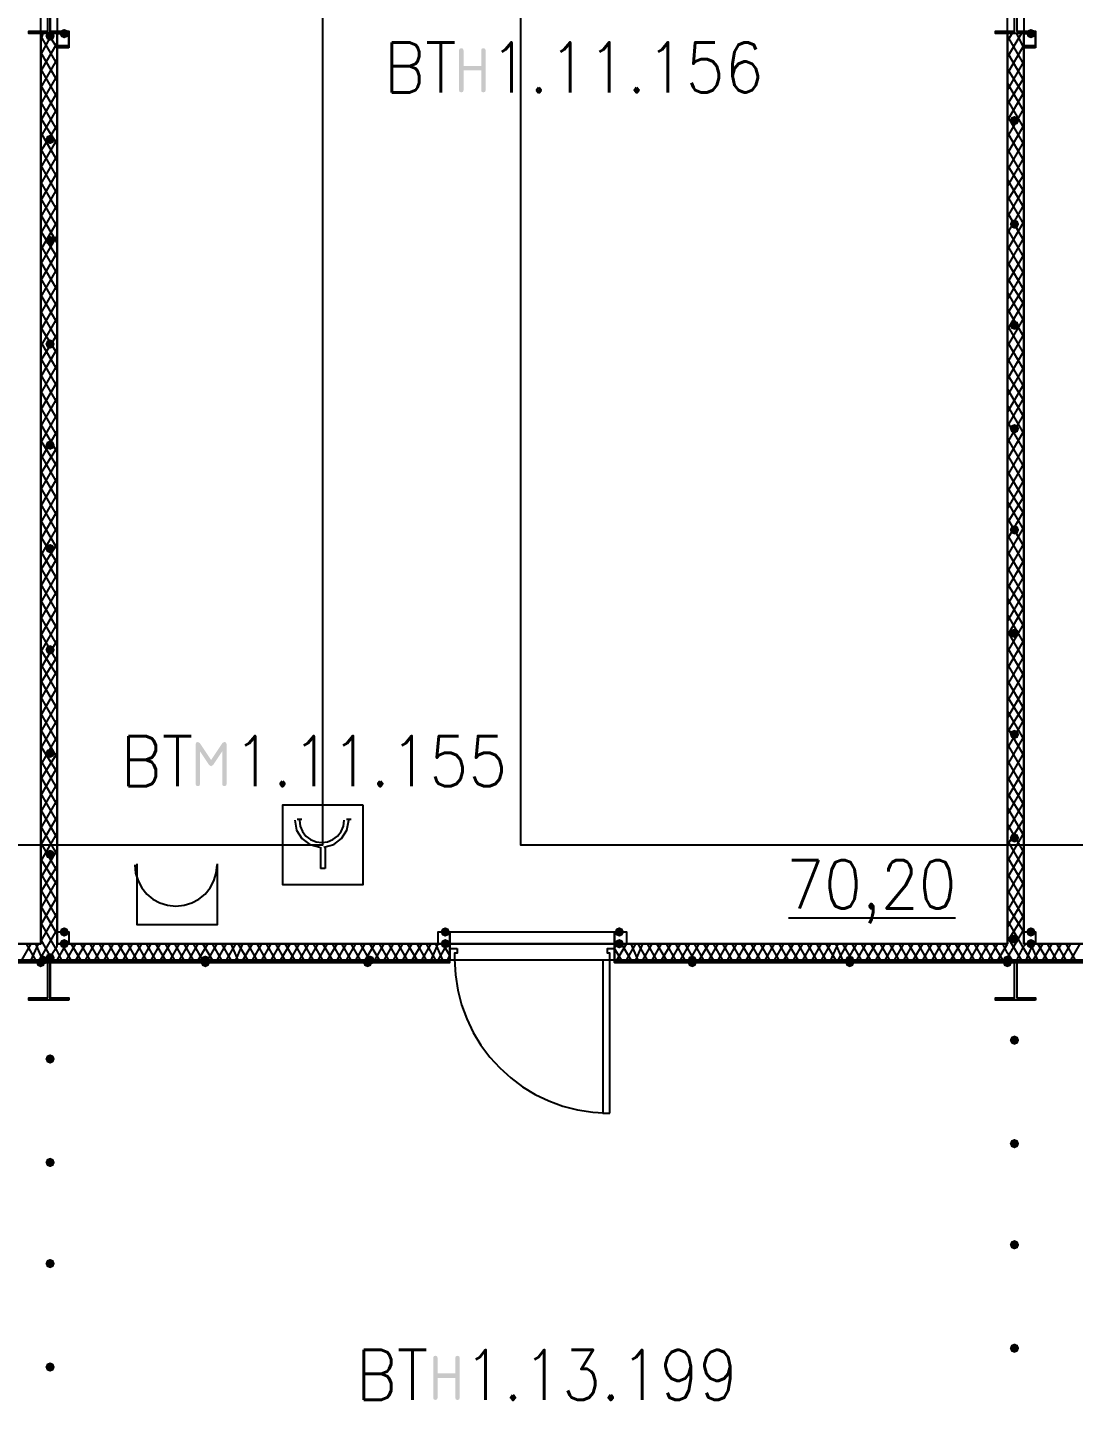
# Model space of a CAD drawing. Header units: millimetres. Extents: x 0 to 420, y 0 to 297.
# Drawn here: x 345.8 to 364.62, y 179.26 to 204.24 of the extents above; entities that cross this region are included whole.
import ezdxf

# ---------------------------------------------------------------- set-up
doc = ezdxf.new("R2010")
doc.units = ezdxf.units.MM
doc.layers.get('0').update_dxf_attribs({"linetype": 'CONTINUOUS'})
doc.styles.get("Standard").update_dxf_attribs({"font": 'STANDARD'})

msp = doc.modelspace()

# ---------------------------------------------------------------- hatches: boundary and pattern name
at = {"true_color": 0x000007}
for points in [[(346.286667, 204.089), (346.261796, 204.029204), (346.202, 204.004333), (346.142204, 204.029204), (346.117333, 204.089), (346.142204, 204.148796), (346.202, 204.173667), (346.261796, 204.148796)], [(346.540667, 204.131333), (346.515796, 204.071537), (346.456, 204.046667), (346.396204, 204.071537), (346.371333, 204.131333), (346.396204, 204.191129), (346.456, 204.216), (346.515796, 204.191129)], [(363.939667, 204.131333), (363.914796, 204.071537), (363.855, 204.046667), (363.795204, 204.071537), (363.770333, 204.131333), (363.795204, 204.191129), (363.855, 204.216), (363.914796, 204.191129)], [(353.562708, 203.112687), (353.562708, 203.829267), (353.572699, 203.859032), (353.602947, 203.868954), (353.632712, 203.859032), (353.642634, 203.829267), (353.642634, 203.550352), (353.960685, 203.550352), (353.960685, 203.829267), (353.970607, 203.859032), (354.000373, 203.868954), (354.030414, 203.859032), (354.040612, 203.829267), (354.040612, 203.112687), (354.030414, 203.082921), (354.000373, 203.072999), (353.970607, 203.082921), (353.960685, 203.112687), (353.960685, 203.470977), (353.642634, 203.470977), (353.642634, 203.112687), (353.632712, 203.082921), (353.602947, 203.072999), (353.572699, 203.082921)], [(363.643333, 202.565), (363.618462, 202.505204), (363.558667, 202.480333), (363.498871, 202.505204), (363.474, 202.565), (363.498871, 202.624796), (363.558667, 202.649667), (363.618462, 202.624796)], [(346.286667, 202.226333), (346.261796, 202.166537), (346.202, 202.141667), (346.142204, 202.166537), (346.117333, 202.226333), (346.142204, 202.286129), (346.202, 202.311), (346.261796, 202.286129)], [(363.643333, 200.702333), (363.618462, 200.642537), (363.558667, 200.617667), (363.498871, 200.642537), (363.474, 200.702333), (363.498871, 200.762129), (363.558667, 200.787), (363.618462, 200.762129)], [(346.286667, 200.406), (346.261796, 200.346204), (346.202, 200.321333), (346.142204, 200.346204), (346.117333, 200.406), (346.142204, 200.465796), (346.202, 200.490667), (346.261796, 200.465796)], [(363.643333, 198.882), (363.618462, 198.822204), (363.558667, 198.797333), (363.498871, 198.822204), (363.474, 198.882), (363.498871, 198.941796), (363.558667, 198.966667), (363.618462, 198.941796)], [(346.286667, 198.543333), (346.261796, 198.483537), (346.202, 198.458667), (346.142204, 198.483537), (346.117333, 198.543333), (346.142204, 198.603129), (346.202, 198.628), (346.261796, 198.603129)], [(363.643333, 197.019333), (363.618462, 196.959537), (363.558667, 196.934667), (363.498871, 196.959537), (363.474, 197.019333), (363.498871, 197.079129), (363.558667, 197.104), (363.618462, 197.079129)], [(346.286667, 196.723), (346.261796, 196.663204), (346.202, 196.638333), (346.142204, 196.663204), (346.117333, 196.723), (346.142204, 196.782796), (346.202, 196.807667), (346.261796, 196.782796)], [(363.643333, 195.199), (363.618462, 195.139204), (363.558667, 195.114333), (363.498871, 195.139204), (363.474, 195.199), (363.498871, 195.258796), (363.558667, 195.283667), (363.618462, 195.258796)], [(346.286667, 194.860333), (346.261796, 194.800537), (346.202, 194.775667), (346.142204, 194.800537), (346.117333, 194.860333), (346.142204, 194.920129), (346.202, 194.945), (346.261796, 194.920129)], [(363.643333, 193.336333), (363.618462, 193.276537), (363.558667, 193.251667), (363.498871, 193.276537), (363.474, 193.336333), (363.498871, 193.396129), (363.558667, 193.421), (363.618462, 193.396129)], [(346.286667, 193.04), (346.261796, 192.980204), (346.202, 192.955333), (346.142204, 192.980204), (346.117333, 193.04), (346.142204, 193.099796), (346.202, 193.124667), (346.261796, 193.099796)], [(363.643333, 191.516), (363.618462, 191.456204), (363.558667, 191.431333), (363.498871, 191.456204), (363.474, 191.516), (363.498871, 191.575796), (363.558667, 191.600667), (363.618462, 191.575796)], [(349.338966, 191.380621), (349.368731, 191.370699), (349.378653, 191.340933), (349.378653, 190.624353), (349.368731, 190.594588), (349.338966, 190.584666), (349.3092, 190.594588), (349.299278, 190.624353), (349.299278, 191.209744), (349.13667, 190.966658), (349.10029, 190.942956), (349.062807, 190.966658), (348.901301, 191.209744), (348.901301, 190.624353), (348.891379, 190.594588), (348.861613, 190.584666), (348.831365, 190.594588), (348.821375, 190.624353), (348.821375, 191.340933), (348.831365, 191.370699), (348.861613, 191.380621), (348.89634, 191.360777), (349.10029, 191.054853), (349.305342, 191.362982)], [(346.286667, 191.177333), (346.261796, 191.117537), (346.202, 191.092667), (346.142204, 191.117537), (346.117333, 191.177333), (346.142204, 191.237129), (346.202, 191.262), (346.261796, 191.237129)], [(363.643333, 189.653333), (363.618462, 189.593537), (363.558667, 189.568667), (363.498871, 189.593537), (363.474, 189.653333), (363.498871, 189.713129), (363.558667, 189.738), (363.618462, 189.713129)], [(346.286667, 189.357), (346.261796, 189.297204), (346.202, 189.272333), (346.142204, 189.297204), (346.117333, 189.357), (346.142204, 189.416796), (346.202, 189.441667), (346.261796, 189.416796)], [(346.540667, 187.96), (346.515796, 187.900204), (346.456, 187.875333), (346.396204, 187.900204), (346.371333, 187.96), (346.396204, 188.019796), (346.456, 188.044667), (346.515796, 188.019796)], [(346.540667, 187.748333), (346.515796, 187.688538), (346.456, 187.663667), (346.396204, 187.688538), (346.371333, 187.748333), (346.396204, 187.808129), (346.456, 187.833), (346.515796, 187.808129)], [(353.398667, 187.96), (353.373796, 187.900204), (353.314, 187.875333), (353.254204, 187.900204), (353.229333, 187.96), (353.254204, 188.019796), (353.314, 188.044667), (353.373796, 188.019796)], [(353.398667, 187.748333), (353.373796, 187.688538), (353.314, 187.663667), (353.254204, 187.688538), (353.229333, 187.748333), (353.254204, 187.808129), (353.314, 187.833), (353.373796, 187.808129)], [(356.531333, 187.96), (356.506463, 187.900204), (356.446667, 187.875333), (356.386871, 187.900204), (356.362, 187.96), (356.386871, 188.019796), (356.446667, 188.044667), (356.506462, 188.019796)], [(356.531333, 187.748333), (356.506463, 187.688538), (356.446667, 187.663667), (356.386871, 187.688538), (356.362, 187.748333), (356.386871, 187.808129), (356.446667, 187.833), (356.506462, 187.808129)], [(363.643333, 187.833), (363.618462, 187.773204), (363.558667, 187.748333), (363.498871, 187.773204), (363.474, 187.833), (363.498871, 187.892796), (363.558667, 187.917667), (363.618462, 187.892796)], [(363.939667, 187.96), (363.914796, 187.900204), (363.855, 187.875333), (363.795204, 187.900204), (363.770333, 187.96), (363.795204, 188.019796), (363.855, 188.044667), (363.914796, 188.019796)], [(363.939667, 187.748333), (363.914796, 187.688538), (363.855, 187.663667), (363.795204, 187.688538), (363.770333, 187.748333), (363.795204, 187.808129), (363.855, 187.833), (363.914796, 187.808129)], [(346.286667, 187.494333), (346.261796, 187.434537), (346.202, 187.409667), (346.142204, 187.434537), (346.117333, 187.494333), (346.142204, 187.554129), (346.202, 187.579), (346.261796, 187.554129)], [(363.643333, 186.012667), (363.618462, 185.952871), (363.558667, 185.928), (363.498871, 185.952871), (363.474, 186.012667), (363.498871, 186.072462), (363.558667, 186.097333), (363.618462, 186.072463)], [(346.286667, 185.674), (346.261796, 185.614204), (346.202, 185.589333), (346.142204, 185.614204), (346.117333, 185.674), (346.142204, 185.733796), (346.202, 185.758667), (346.261796, 185.733796)], [(363.643333, 184.15), (363.618462, 184.090204), (363.558667, 184.065333), (363.498871, 184.090204), (363.474, 184.15), (363.498871, 184.209796), (363.558667, 184.234667), (363.618462, 184.209796)], [(346.286667, 183.811333), (346.261796, 183.751537), (346.202, 183.726667), (346.142204, 183.751537), (346.117333, 183.811333), (346.142204, 183.871129), (346.202, 183.896), (346.261796, 183.871129)], [(363.643333, 182.329667), (363.618462, 182.269871), (363.558667, 182.245), (363.498871, 182.269871), (363.474, 182.329667), (363.498871, 182.389462), (363.558667, 182.414333), (363.618462, 182.389463)], [(346.286667, 181.991), (346.261796, 181.931204), (346.202, 181.906333), (346.142204, 181.931204), (346.117333, 181.991), (346.142204, 182.050796), (346.202, 182.075667), (346.261796, 182.050796)], [(353.097041, 179.575353), (353.097041, 180.291933), (353.107032, 180.321699), (353.13728, 180.331621), (353.167045, 180.321699), (353.176967, 180.291933), (353.176967, 180.013018), (353.495018, 180.013018), (353.495018, 180.291933), (353.50494, 180.321699), (353.534706, 180.331621), (353.564747, 180.321699), (353.574945, 180.291933), (353.574945, 179.575353), (353.564747, 179.545588), (353.534706, 179.535666), (353.50494, 179.545588), (353.495018, 179.575353), (353.495018, 179.933643), (353.176967, 179.933643), (353.176967, 179.575353), (353.167045, 179.545588), (353.13728, 179.535666), (353.107032, 179.545588)], [(363.643333, 180.467), (363.618462, 180.407204), (363.558667, 180.382333), (363.498871, 180.407204), (363.474, 180.467), (363.498871, 180.526796), (363.558667, 180.551667), (363.618462, 180.526796)], [(346.286667, 180.128333), (346.261796, 180.068537), (346.202, 180.043667), (346.142204, 180.068537), (346.117333, 180.128333), (346.142204, 180.188129), (346.202, 180.213), (346.261796, 180.188129)]]:
    msp.add_hatch(color=0, dxfattribs=at).paths.add_polyline_path(points, flags=0)
h = msp.add_hatch(color=0, dxfattribs=at)
h.paths.add_polyline_path([(346.032667, 187.452), (338.963, 187.452), (346.032667, 187.409667)], flags=0)
h.paths.add_polyline_path([(338.963, 187.452), (346.032667, 187.409667), (338.963, 187.409667)], flags=0)
at = {"true_color": 0x0000fe}
for points in [[(346.117333, 187.409667), (346.092462, 187.349871), (346.032667, 187.325), (345.972871, 187.349871), (345.948, 187.409667), (345.972871, 187.469462), (346.032667, 187.494333), (346.092462, 187.469463)], [(346.117333, 187.409667), (346.092462, 187.349871), (346.032667, 187.325), (345.972871, 187.349871), (345.948, 187.409667), (345.972871, 187.469462), (346.032667, 187.494333), (346.092462, 187.469463)], [(346.159667, 187.452), (346.134796, 187.392204), (346.075, 187.367333), (346.015204, 187.392204), (345.990333, 187.452), (346.015204, 187.511796), (346.075, 187.536667), (346.134796, 187.511796)], [(346.159667, 187.452), (346.134796, 187.392204), (346.075, 187.367333), (346.015204, 187.392204), (345.990333, 187.452), (346.015204, 187.511796), (346.075, 187.536667), (346.134796, 187.511796)], [(349.080667, 187.452), (349.055796, 187.392204), (348.996, 187.367333), (348.936204, 187.392204), (348.911333, 187.452), (348.936204, 187.511796), (348.996, 187.536667), (349.055796, 187.511796)], [(349.080667, 187.409667), (349.055796, 187.349871), (348.996, 187.325), (348.936204, 187.349871), (348.911333, 187.409667), (348.936204, 187.469462), (348.996, 187.494333), (349.055796, 187.469463)], [(352.001667, 187.409667), (351.976796, 187.349871), (351.917, 187.325), (351.857204, 187.349871), (351.832333, 187.409667), (351.857204, 187.469462), (351.917, 187.494333), (351.976796, 187.469463)], [(352.044, 187.452), (352.019129, 187.392204), (351.959333, 187.367333), (351.899537, 187.392204), (351.874667, 187.452), (351.899537, 187.511796), (351.959333, 187.536667), (352.019129, 187.511796)], [(357.843667, 187.452), (357.818796, 187.392204), (357.759, 187.367333), (357.699204, 187.392204), (357.674333, 187.452), (357.699204, 187.511796), (357.759, 187.536667), (357.818796, 187.511796)], [(357.843667, 187.409667), (357.818796, 187.349871), (357.759, 187.325), (357.699204, 187.349871), (357.674333, 187.409667), (357.699204, 187.469462), (357.759, 187.494333), (357.818796, 187.469463)], [(360.68, 187.452), (360.655129, 187.392204), (360.595333, 187.367333), (360.535538, 187.392204), (360.510667, 187.452), (360.535537, 187.511796), (360.595333, 187.536667), (360.655129, 187.511796)], [(360.68, 187.409667), (360.655129, 187.349871), (360.595333, 187.325), (360.535538, 187.349871), (360.510667, 187.409667), (360.535537, 187.469462), (360.595333, 187.494333), (360.655129, 187.469463)], [(363.516333, 187.452), (363.491463, 187.392204), (363.431667, 187.367333), (363.371871, 187.392204), (363.347, 187.452), (363.371871, 187.511796), (363.431667, 187.536667), (363.491462, 187.511796)], [(363.516333, 187.452), (363.491463, 187.392204), (363.431667, 187.367333), (363.371871, 187.392204), (363.347, 187.452), (363.371871, 187.511796), (363.431667, 187.536667), (363.491462, 187.511796)], [(363.516333, 187.409667), (363.491463, 187.349871), (363.431667, 187.325), (363.371871, 187.349871), (363.347, 187.409667), (363.371871, 187.469462), (363.431667, 187.494333), (363.491462, 187.469463)], [(363.516333, 187.409667), (363.491463, 187.349871), (363.431667, 187.325), (363.371871, 187.349871), (363.347, 187.409667), (363.371871, 187.469462), (363.431667, 187.494333), (363.491462, 187.469463)]]:
    msp.add_hatch(color=0, dxfattribs=at).paths.add_polyline_path(points, flags=0)
at = {"true_color": 0x000007}
h = msp.add_hatch(color=0, dxfattribs=at)
h.paths.add_polyline_path([(353.398667, 187.452), (346.075, 187.452), (353.398667, 187.409667)], flags=0)
h.paths.add_polyline_path([(346.075, 187.452), (353.398667, 187.409667), (346.075, 187.409667)], flags=0)
h = msp.add_hatch(color=0, dxfattribs=at)
h.paths.add_polyline_path([(363.431667, 187.452), (356.362, 187.452), (363.431667, 187.409667)], flags=0)
h.paths.add_polyline_path([(356.362, 187.452), (363.431667, 187.409667), (356.362, 187.409667)], flags=0)
h = msp.add_hatch(color=0, dxfattribs=at)
h.paths.add_polyline_path([(370.797667, 187.452), (363.431667, 187.452), (370.797667, 187.409667)], flags=0)
h.paths.add_polyline_path([(363.431667, 187.452), (370.797667, 187.409667), (363.431667, 187.409667)], flags=0)

# ---------------------------------------------------------------- linework, layer by layer
at = {"color": 0, "true_color": 0x00002b}
for points in [[(346.032667, 222.25), (328.93, 222.25), (328.93, 187.748333), (346.032667, 187.748333)], [(363.431667, 187.748333), (363.431667, 222.25), (346.329, 222.25), (346.329, 187.748333)], [(363.728, 222.25), (363.728, 187.748333), (392.938, 187.748333), (392.938, 222.25)]]:
    msp.add_lwpolyline(points, close=True, dxfattribs=at)
at = {"color": 0, "true_color": 0x000001}
for points in [[(319.870667, 189.526333), (333.078667, 189.526333), (333.798334, 189.526333), (333.798334, 204.977999), (337.269667, 204.977999), (337.269667, 189.526333), (351.112667, 189.526333), (351.112667, 204.977999), (354.668667, 204.977999), (354.668667, 189.526333), (368.723334, 189.526333)], [(350.604667, 189.97228), (350.638823, 189.791438), (350.733768, 189.64063), (350.876504, 189.53394), (351.054035, 189.485447)], [(350.647, 189.991999), (350.731667, 189.991999)], [(350.689338, 189.972492), (350.702902, 189.867236), (350.742673, 189.770715), (350.80593, 189.687665), (350.889956, 189.622819), (350.988003, 189.582195), (351.091505, 189.568653), (351.195006, 189.582195), (351.293054, 189.622819), (351.377079, 189.687665), (351.440336, 189.770715), (351.480107, 189.867236), (351.493671, 189.972492)], [(351.128944, 189.485443), (351.306493, 189.533936), (351.449228, 189.640626), (351.544163, 189.791433), (351.578312, 189.972276)], [(351.536, 189.991999), (351.620667, 189.991999)], [(351.070334, 189.483999), (351.070334, 189.102999)], [(351.155, 189.483999), (351.155, 189.102999)], [(351.155, 189.102999), (351.070334, 189.102999)]]:
    msp.add_lwpolyline(points, dxfattribs=at)
at = {"color": 0, "true_color": 0x000007}
for points in [[(346.540667, 204.131333), (345.821, 204.131333), (345.821, 204.173667), (346.159667, 204.173667), (346.159667, 204.808667), (345.821, 204.808667), (345.821, 204.851), (346.540667, 204.851), (346.540667, 204.808667), (346.202, 204.808667), (346.202, 204.173667), (346.540667, 204.173667)], [(363.939667, 204.131333), (363.22, 204.131333), (363.22, 204.173667), (363.558667, 204.173667), (363.558667, 204.808667), (363.22, 204.808667), (363.22, 204.851), (363.939667, 204.851), (363.939667, 204.808667), (363.601, 204.808667), (363.601, 204.173667), (363.939667, 204.173667)], [(346.540667, 203.877333), (346.329, 203.877333), (346.329, 204.131333), (346.540667, 204.131333)], [(346.540667, 203.919667), (346.540667, 204.131333), (346.329, 204.131333), (346.329, 203.919667)], [(363.939667, 203.877333), (363.728, 203.877333), (363.728, 204.131333), (363.939667, 204.131333)], [(363.939667, 203.919667), (363.939667, 204.131333), (363.728, 204.131333), (363.728, 203.919667)], [(346.540667, 187.748333), (346.329, 187.748333), (346.329, 187.96), (346.540667, 187.96), (346.540667, 187.748333), (346.329, 187.748333), (346.329, 187.96), (346.540667, 187.96)], [(353.187, 187.96), (353.398667, 187.96), (353.398667, 187.748333), (353.187, 187.748333), (353.187, 187.96), (353.398667, 187.96), (353.398667, 187.748333), (353.187, 187.748333)], [(356.362, 187.96), (356.573667, 187.96), (356.573667, 187.748333), (356.362, 187.748333), (356.362, 187.96), (356.573667, 187.96), (356.573667, 187.748333), (356.362, 187.748333)], [(363.939667, 187.748333), (363.728, 187.748333), (363.728, 187.96), (363.939667, 187.96), (363.939667, 187.748333), (363.728, 187.748333), (363.728, 187.96), (363.939667, 187.96)], [(353.525667, 187.663667), (353.525667, 187.579), (353.483333, 187.579), (353.483333, 187.452), (353.398667, 187.452), (353.398667, 187.663667)], [(356.362, 187.663667), (356.362, 187.452), (356.277333, 187.452), (356.277333, 187.579), (356.235, 187.579), (356.235, 187.663667)], [(346.032667, 187.452), (338.963, 187.452), (346.032667, 187.409667)], [(338.963, 187.452), (346.032667, 187.409667), (338.963, 187.409667)], [(338.963, 187.409667), (338.963, 187.452), (346.032667, 187.452), (346.032667, 187.409667), (338.963, 187.409667), (346.032667, 187.409667), (346.032667, 187.452), (338.963, 187.452)], [(346.540667, 186.732333), (345.821, 186.732333), (345.821, 186.774667), (346.159667, 186.774667), (346.159667, 187.409667), (345.821, 187.409667), (345.821, 187.452), (346.540667, 187.452), (346.540667, 187.409667), (346.202, 187.409667), (346.202, 186.774667), (346.540667, 186.774667)], [(353.398667, 187.452), (346.075, 187.452), (353.398667, 187.409667)], [(346.075, 187.452), (353.398667, 187.409667), (346.075, 187.409667)], [(353.398667, 187.452), (346.075, 187.452), (346.075, 187.409667), (353.398667, 187.409667)], [(353.398667, 187.452), (346.075, 187.452), (346.075, 187.409667), (353.398667, 187.409667)], [(356.277333, 184.700333), (356.277333, 187.452), (356.150333, 187.452), (356.150333, 184.700333)], [(363.431667, 187.452), (356.362, 187.452), (363.431667, 187.409667)], [(356.362, 187.452), (363.431667, 187.409667), (356.362, 187.409667)], [(356.362, 187.409667), (356.362, 187.452), (363.431667, 187.452), (363.431667, 187.409667), (356.362, 187.409667), (363.431667, 187.409667), (363.431667, 187.452), (356.362, 187.452)], [(363.939667, 186.732333), (363.22, 186.732333), (363.22, 186.774667), (363.558667, 186.774667), (363.558667, 187.409667), (363.22, 187.409667), (363.22, 187.452), (363.939667, 187.452), (363.939667, 187.409667), (363.601, 187.409667), (363.601, 186.774667), (363.939667, 186.774667)], [(370.797667, 187.452), (363.431667, 187.452), (370.797667, 187.409667)], [(363.431667, 187.452), (370.797667, 187.409667), (363.431667, 187.409667)], [(370.797667, 187.452), (363.431667, 187.452), (363.431667, 187.409667), (370.797667, 187.409667)], [(370.797667, 187.452), (363.431667, 187.452), (363.431667, 187.409667), (370.797667, 187.409667)]]:
    msp.add_lwpolyline(points, close=True, dxfattribs=at)
for points in [[(346.202, 204.131333), (346.202, 204.851)], [(363.558667, 204.131333), (363.558667, 204.851)], [(345.821, 204.131333), (345.821, 204.173667)], [(346.032667, 204.131333), (346.032667, 204.173667)], [(346.032667, 204.004333), (346.075, 204.131333)], [(346.032667, 203.750333), (346.244333, 204.131333)], [(346.329, 187.748333), (346.329, 204.131333), (346.032667, 204.131333), (346.032667, 187.748333)], [(346.329, 203.581), (346.032667, 204.089)], [(346.329, 203.877333), (346.159667, 204.131333)], [(346.371333, 204.131333), (346.371333, 204.173667)], [(346.540667, 204.131333), (346.540667, 204.173667)], [(363.22, 204.131333), (363.22, 204.173667)], [(363.389333, 204.131333), (363.389333, 204.173667)], [(363.431667, 204.004333), (363.516333, 204.131333)], [(363.431667, 203.708), (363.685667, 204.131333)], [(363.728, 187.748333), (363.728, 204.131333), (363.431667, 204.131333), (363.431667, 187.748333)], [(363.728, 203.581), (363.431667, 204.089)], [(363.728, 203.877333), (363.601, 204.131333)], [(363.770333, 204.131333), (363.770333, 204.173667)], [(363.939667, 204.131333), (363.939667, 204.173667)], [(346.032667, 203.454), (346.329, 203.962)], [(346.456, 203.877333), (346.456, 203.919667)], [(363.431667, 203.411667), (363.728, 203.919667)], [(363.855, 203.877333), (363.855, 203.919667)], [(346.329, 203.284667), (346.032667, 203.792667)], [(346.032667, 203.157667), (346.329, 203.665667)], [(363.728, 203.284667), (363.431667, 203.792667)], [(363.431667, 203.115333), (363.728, 203.623333)], [(346.329, 202.988333), (346.032667, 203.496333)], [(346.032667, 202.861333), (346.329, 203.369333)], [(363.728, 203.030667), (363.431667, 203.496333)], [(363.431667, 202.861333), (363.728, 203.327)], [(346.329, 202.692), (346.032667, 203.2)], [(346.032667, 202.565), (346.329, 203.073)], [(363.728, 202.734333), (363.431667, 203.242333)], [(363.431667, 202.565), (363.728, 203.073)], [(346.329, 202.395667), (346.032667, 202.903667)], [(363.728, 202.438), (363.431667, 202.946)], [(346.032667, 202.268667), (346.329, 202.776667)], [(346.329, 202.141667), (346.032667, 202.607333)], [(363.431667, 202.268667), (363.728, 202.776667)], [(363.728, 202.141667), (363.431667, 202.649667)], [(346.032667, 202.014667), (346.329, 202.480333)], [(346.329, 201.845333), (346.032667, 202.353333)], [(363.431667, 201.972333), (363.728, 202.480333)], [(363.728, 201.845333), (363.431667, 202.353333)], [(346.032667, 201.718333), (346.329, 202.226333)], [(363.431667, 201.676), (363.728, 202.184)], [(346.329, 201.549), (346.032667, 202.057)], [(346.032667, 201.422), (346.329, 201.93)], [(363.728, 201.549), (363.431667, 202.057)], [(363.431667, 201.379667), (363.728, 201.887667)], [(346.329, 201.252667), (346.032667, 201.760667)], [(346.032667, 201.125667), (346.329, 201.633667)], [(363.728, 201.295), (363.431667, 201.760667)], [(363.431667, 201.125667), (363.728, 201.591333)], [(346.329, 200.956333), (346.032667, 201.464333)], [(346.032667, 200.829333), (346.329, 201.337333)], [(363.728, 200.998667), (363.431667, 201.506667)], [(363.431667, 200.829333), (363.728, 201.337333)], [(346.329, 200.66), (346.032667, 201.168)], [(363.728, 200.702333), (363.431667, 201.210333)], [(346.032667, 200.533), (346.329, 201.041)], [(346.329, 200.363667), (346.032667, 200.871667)], [(363.431667, 200.533), (363.728, 201.041)], [(363.728, 200.406), (363.431667, 200.914)], [(346.032667, 200.236667), (346.329, 200.744667)], [(346.329, 200.109667), (346.032667, 200.575333)], [(363.431667, 200.236667), (363.728, 200.744667)], [(363.728, 200.109667), (363.431667, 200.617667)], [(346.032667, 199.982667), (346.329, 200.490667)], [(346.329, 199.813333), (346.032667, 200.321333)], [(363.431667, 199.940333), (363.728, 200.448333)], [(363.728, 199.813333), (363.431667, 200.321333)], [(346.032667, 199.686333), (346.329, 200.194333)], [(363.431667, 199.644), (363.728, 200.152)], [(346.329, 199.517), (346.032667, 200.025)], [(346.032667, 199.39), (346.329, 199.898)], [(363.728, 199.517), (363.431667, 200.025)], [(363.431667, 199.347667), (363.728, 199.855667)], [(346.329, 199.220667), (346.032667, 199.728667)], [(346.032667, 199.093667), (346.329, 199.601667)], [(363.728, 199.263), (363.431667, 199.728667)], [(346.329, 198.924333), (346.032667, 199.432333)], [(363.431667, 199.093667), (363.728, 199.559333)], [(363.728, 198.966667), (363.431667, 199.474667)], [(346.032667, 198.797333), (346.329, 199.305333)], [(346.329, 198.628), (346.032667, 199.136)], [(363.431667, 198.797333), (363.728, 199.305333)], [(363.728, 198.670333), (363.431667, 199.178333)], [(346.032667, 198.501), (346.329, 199.009)], [(346.329, 198.374), (346.032667, 198.839667)], [(363.431667, 198.501), (363.728, 199.009)], [(363.728, 198.374), (363.431667, 198.882)], [(346.032667, 198.247), (346.329, 198.712667)], [(346.329, 198.077667), (346.032667, 198.585667)], [(363.431667, 198.204667), (363.728, 198.712667)], [(363.728, 198.077667), (363.431667, 198.585667)], [(346.032667, 197.950667), (346.329, 198.458667)], [(363.431667, 197.908333), (363.728, 198.416333)], [(346.329, 197.781333), (346.032667, 198.289333)], [(346.032667, 197.654333), (346.329, 198.162333)], [(363.728, 197.781333), (363.431667, 198.289333)], [(363.431667, 197.612), (363.728, 198.12)], [(346.329, 197.485), (346.032667, 197.993)], [(346.032667, 197.358), (346.329, 197.866)], [(363.728, 197.527333), (363.431667, 197.993)], [(363.431667, 197.315667), (363.728, 197.823667)], [(346.329, 197.188667), (346.032667, 197.696667)], [(346.032667, 197.061667), (346.329, 197.569667)], [(363.728, 197.231), (363.431667, 197.739)], [(363.431667, 197.061667), (363.728, 197.569667)], [(346.329, 196.892333), (346.032667, 197.400333)], [(363.728, 196.934667), (363.431667, 197.442667)], [(346.032667, 196.765333), (346.329, 197.273333)], [(346.329, 196.596), (346.032667, 197.104)], [(363.431667, 196.765333), (363.728, 197.273333)], [(363.728, 196.638333), (363.431667, 197.146333)], [(346.032667, 196.469), (346.329, 196.977)], [(363.431667, 196.469), (363.728, 196.977)], [(363.728, 196.342), (363.431667, 196.85)], [(346.329, 196.342), (346.032667, 196.807667)], [(346.032667, 196.215), (346.329, 196.680667)], [(363.431667, 196.172667), (363.728, 196.680667)], [(346.329, 196.045667), (346.032667, 196.553667)], [(346.032667, 195.918667), (346.329, 196.426667)], [(363.728, 196.045667), (363.431667, 196.553667)], [(363.431667, 195.876333), (363.728, 196.384333)], [(346.329, 195.749333), (346.032667, 196.257333)], [(346.032667, 195.622333), (346.329, 196.130333)], [(363.728, 195.749333), (363.431667, 196.257333)], [(363.431667, 195.58), (363.728, 196.088)], [(346.329, 195.453), (346.032667, 195.961)], [(346.032667, 195.326), (346.329, 195.834)], [(363.728, 195.495333), (363.431667, 195.961)], [(346.329, 195.156667), (346.032667, 195.664667)], [(363.431667, 195.326), (363.728, 195.791667)], [(363.728, 195.199), (363.431667, 195.707)], [(346.032667, 195.029667), (346.329, 195.537667)], [(346.329, 194.860333), (346.032667, 195.368333)], [(363.431667, 195.029667), (363.728, 195.537667)], [(363.728, 194.902667), (363.431667, 195.410667)], [(346.032667, 194.733333), (346.329, 195.241333)], [(346.329, 194.606333), (346.032667, 195.072)], [(363.431667, 194.733333), (363.728, 195.241333)], [(363.728, 194.606333), (363.431667, 195.114333)], [(346.032667, 194.479333), (346.329, 194.945)], [(363.431667, 194.437), (363.728, 194.945)], [(346.329, 194.31), (346.032667, 194.818)], [(346.032667, 194.183), (346.329, 194.691)], [(363.728, 194.31), (363.431667, 194.818)], [(363.431667, 194.140667), (363.728, 194.648667)], [(346.329, 194.013667), (346.032667, 194.521667)], [(346.032667, 193.886667), (346.329, 194.394667)], [(363.728, 194.013667), (363.431667, 194.521667)], [(363.431667, 193.844333), (363.728, 194.352333)], [(346.329, 193.717333), (346.032667, 194.225333)], [(346.032667, 193.590333), (346.329, 194.098333)], [(363.728, 193.759667), (363.431667, 194.225333)], [(346.329, 193.421), (346.032667, 193.929)], [(363.431667, 193.548), (363.728, 194.056)], [(363.728, 193.463333), (363.431667, 193.971333)], [(346.032667, 193.294), (346.329, 193.802)], [(346.329, 193.124667), (346.032667, 193.632667)], [(363.431667, 193.294), (363.728, 193.802)], [(363.728, 193.167), (363.431667, 193.675)], [(346.032667, 192.997667), (346.329, 193.505667)], [(346.329, 192.828333), (346.032667, 193.336333)], [(363.431667, 192.997667), (363.728, 193.505667)], [(363.728, 192.870667), (363.431667, 193.378667)], [(346.032667, 192.701333), (346.329, 193.209333)], [(363.431667, 192.701333), (363.728, 193.209333)], [(363.728, 192.574333), (363.431667, 193.082333)], [(346.329, 192.574333), (346.032667, 193.04)], [(346.032667, 192.447333), (346.329, 192.913)], [(363.431667, 192.405), (363.728, 192.913)], [(346.329, 192.278), (346.032667, 192.786)], [(346.032667, 192.151), (346.329, 192.659)], [(363.728, 192.278), (363.431667, 192.786)], [(363.431667, 192.108667), (363.728, 192.616667)], [(346.329, 191.981667), (346.032667, 192.489667)], [(346.032667, 191.854667), (346.329, 192.362667)], [(363.728, 191.981667), (363.431667, 192.489667)], [(346.329, 191.685333), (346.032667, 192.193333)], [(363.431667, 191.812333), (363.728, 192.320333)], [(363.728, 191.727667), (363.431667, 192.193333)], [(346.032667, 191.558333), (346.329, 192.066333)], [(346.329, 191.389), (346.032667, 191.897)], [(363.431667, 191.558333), (363.728, 192.024)], [(363.728, 191.431333), (363.431667, 191.939333)], [(346.032667, 191.262), (346.329, 191.77)], [(346.329, 191.092667), (346.032667, 191.600667)], [(363.431667, 191.262), (363.728, 191.77)], [(363.728, 191.135), (363.431667, 191.643)], [(346.032667, 190.965667), (346.329, 191.473667)], [(363.431667, 190.965667), (363.728, 191.473667)], [(363.728, 190.838667), (363.431667, 191.346667)], [(346.329, 190.838667), (346.032667, 191.304333)], [(346.032667, 190.711667), (346.329, 191.177333)], [(363.431667, 190.669333), (363.728, 191.177333)], [(346.329, 190.542333), (346.032667, 191.050333)], [(346.032667, 190.415333), (346.329, 190.923333)], [(363.728, 190.542333), (363.431667, 191.050333)], [(363.431667, 190.373), (363.728, 190.881)], [(346.329, 190.246), (346.032667, 190.754)], [(346.032667, 190.119), (346.329, 190.627)], [(363.728, 190.246), (363.431667, 190.754)], [(363.431667, 190.076667), (363.728, 190.584667)], [(346.329, 189.949667), (346.032667, 190.457667)], [(346.032667, 189.822667), (346.329, 190.330667)], [(363.728, 189.992), (363.431667, 190.457667)], [(346.329, 189.653333), (346.032667, 190.161333)], [(350.393, 190.245999), (351.832334, 190.245999)], [(363.431667, 189.780333), (363.728, 190.288333)], [(363.728, 189.695667), (363.431667, 190.203667)], [(346.032667, 189.526333), (346.329, 190.034333)], [(346.329, 189.357), (346.032667, 189.865)], [(363.431667, 189.526333), (363.728, 189.992)], [(363.728, 189.399333), (363.431667, 189.907333)], [(346.032667, 189.23), (346.329, 189.738)], [(363.431667, 189.23), (363.728, 189.738)], [(363.728, 189.103), (363.431667, 189.611)], [(346.329, 189.060667), (346.032667, 189.568667)], [(346.032667, 188.933667), (346.329, 189.441667)], [(363.431667, 188.933667), (363.728, 189.441667)], [(346.329, 188.806667), (346.032667, 189.272333)], [(346.032667, 188.679667), (346.329, 189.145333)], [(363.728, 188.806667), (363.431667, 189.314667)], [(363.431667, 188.637333), (363.728, 189.145333)], [(346.329, 188.510333), (346.032667, 189.018333)], [(346.032667, 188.383333), (346.329, 188.891333)], [(363.728, 188.510333), (363.431667, 189.018333)], [(363.431667, 188.341), (363.728, 188.849)], [(346.329, 188.214), (346.032667, 188.722)], [(346.032667, 188.087), (346.329, 188.595)], [(363.728, 188.214), (363.431667, 188.722)], [(346.329, 187.917667), (346.032667, 188.425667)], [(363.431667, 188.044667), (363.728, 188.552667)], [(363.728, 187.96), (363.431667, 188.425667)], [(346.032667, 187.790667), (346.329, 188.298667)], [(346.329, 187.621333), (346.032667, 188.129333)], [(359.494667, 188.214), (362.500333, 188.214)], [(363.431667, 187.790667), (363.728, 188.256333)], [(363.728, 187.663667), (363.431667, 188.171667)], [(346.032667, 187.494333), (346.329, 188.002333)], [(346.244333, 187.452), (346.032667, 187.833)], [(353.398667, 187.875333), (353.398667, 187.96), (354.880333, 187.96)], [(354.880333, 187.748333), (353.398667, 187.748333), (353.398667, 187.875333)], [(354.880333, 187.96), (356.362, 187.96), (356.362, 187.875333)], [(356.362, 187.875333), (356.362, 187.748333), (354.880333, 187.748333)], [(363.431667, 187.494333), (363.728, 188.002333)], [(363.685667, 187.452), (363.431667, 187.875333)], [(346.032667, 187.748333), (338.963, 187.748333)], [(345.694, 187.452), (345.863333, 187.748333)], [(345.948, 187.452), (345.778667, 187.748333)], [(345.863333, 187.452), (345.990333, 187.748333)], [(346.032667, 187.536667), (345.948, 187.748333)], [(346.159667, 187.452), (346.329, 187.706)], [(346.329, 187.706), (346.329, 187.748333)], [(346.329, 187.452), (346.498333, 187.748333)], [(353.398667, 187.748333), (346.329, 187.748333)], [(346.413667, 187.452), (346.329, 187.621333)], [(346.583, 187.452), (346.413667, 187.748333)], [(346.498333, 187.452), (346.667667, 187.748333)], [(346.752333, 187.452), (346.583, 187.748333)], [(346.667667, 187.452), (346.837, 187.748333)], [(346.921667, 187.452), (346.752333, 187.748333)], [(346.837, 187.452), (347.006333, 187.748333)], [(347.091, 187.452), (346.921667, 187.748333)], [(347.006333, 187.452), (347.175667, 187.748333)], [(347.260333, 187.452), (347.091, 187.748333)], [(347.175667, 187.452), (347.345, 187.748333)], [(347.429667, 187.452), (347.260333, 187.748333)], [(347.345, 187.452), (347.514333, 187.748333)], [(347.599, 187.452), (347.429667, 187.748333)], [(347.514333, 187.452), (347.683667, 187.748333)], [(347.768333, 187.452), (347.599, 187.748333)], [(347.683667, 187.452), (347.853, 187.748333)], [(347.937667, 187.452), (347.768333, 187.748333)], [(347.853, 187.452), (348.022333, 187.748333)], [(348.107, 187.452), (347.937667, 187.748333)], [(348.022333, 187.452), (348.191667, 187.748333)], [(348.276333, 187.452), (348.107, 187.748333)], [(348.191667, 187.452), (348.361, 187.748333)], [(348.445667, 187.452), (348.276333, 187.748333)], [(348.361, 187.452), (348.530333, 187.748333)], [(348.615, 187.452), (348.445667, 187.748333)], [(348.530333, 187.452), (348.699667, 187.748333)], [(348.784333, 187.452), (348.615, 187.748333)], [(348.699667, 187.452), (348.869, 187.748333)], [(348.953667, 187.452), (348.784333, 187.748333)], [(348.869, 187.452), (349.038333, 187.748333)], [(349.123, 187.452), (348.953667, 187.748333)], [(349.038333, 187.452), (349.207667, 187.748333)], [(349.292333, 187.452), (349.123, 187.748333)], [(349.207667, 187.452), (349.377, 187.748333)], [(349.461667, 187.452), (349.292333, 187.748333)], [(349.377, 187.452), (349.546333, 187.748333)], [(349.588667, 187.452), (349.461667, 187.748333)], [(349.546333, 187.452), (349.673333, 187.748333)], [(349.758, 187.452), (349.588667, 187.748333)], [(349.673333, 187.452), (349.842667, 187.748333)], [(349.927333, 187.452), (349.758, 187.748333)], [(349.842667, 187.452), (350.012, 187.748333)], [(350.096667, 187.452), (349.927333, 187.748333)], [(350.012, 187.452), (350.181333, 187.748333)], [(350.266, 187.452), (350.096667, 187.748333)], [(350.181333, 187.452), (350.350667, 187.748333)], [(350.435333, 187.452), (350.266, 187.748333)], [(350.350667, 187.452), (350.52, 187.748333)], [(350.604667, 187.452), (350.435333, 187.748333)], [(350.52, 187.452), (350.689333, 187.748333)], [(350.774, 187.452), (350.604667, 187.748333)], [(350.689333, 187.452), (350.858667, 187.748333)], [(350.943333, 187.452), (350.774, 187.748333)], [(350.858667, 187.452), (351.028, 187.748333)], [(351.112667, 187.452), (350.943333, 187.748333)], [(351.028, 187.452), (351.197333, 187.748333)], [(351.282, 187.452), (351.112667, 187.748333)], [(351.197333, 187.452), (351.366667, 187.748333)], [(351.451333, 187.452), (351.282, 187.748333)], [(351.366667, 187.452), (351.536, 187.748333)], [(351.620667, 187.452), (351.451333, 187.748333)], [(351.536, 187.452), (351.705333, 187.748333)], [(351.79, 187.452), (351.620667, 187.748333)], [(351.705333, 187.452), (351.874667, 187.748333)], [(351.959333, 187.452), (351.79, 187.748333)], [(351.874667, 187.452), (352.044, 187.748333)], [(352.128667, 187.452), (351.959333, 187.748333)], [(352.044, 187.452), (352.213333, 187.748333)], [(352.298, 187.452), (352.128667, 187.748333)], [(352.213333, 187.452), (352.382667, 187.748333)], [(352.467333, 187.452), (352.298, 187.748333)], [(352.382667, 187.452), (352.552, 187.748333)], [(352.636667, 187.452), (352.467333, 187.748333)], [(352.552, 187.452), (352.721333, 187.748333)], [(352.806, 187.452), (352.636667, 187.748333)], [(352.721333, 187.452), (352.890667, 187.748333)], [(352.975333, 187.452), (352.806, 187.748333)], [(352.890667, 187.452), (353.06, 187.748333)], [(353.144667, 187.452), (352.975333, 187.748333)], [(353.06, 187.452), (353.187, 187.748333)], [(353.271667, 187.452), (353.144667, 187.748333)], [(353.187, 187.452), (353.356333, 187.748333)], [(353.398667, 187.536667), (353.271667, 187.748333)], [(353.398667, 187.452), (353.398667, 187.663667), (353.398667, 187.748333)], [(353.398667, 187.748333), (353.398667, 187.663667), (353.398667, 187.452), (353.398667, 187.663667)], [(356.362, 187.663667), (356.404333, 187.748333)], [(356.362, 187.452), (356.362, 187.663667), (356.362, 187.748333)], [(356.362, 187.748333), (356.362, 187.663667), (356.362, 187.452), (356.362, 187.663667)], [(363.431667, 187.748333), (356.362, 187.748333)], [(356.489, 187.452), (356.362, 187.663667)], [(356.404333, 187.452), (356.573667, 187.748333)], [(356.658333, 187.452), (356.489, 187.748333)], [(356.573667, 187.452), (356.743, 187.748333)], [(356.785333, 187.452), (356.658333, 187.748333)], [(356.743, 187.452), (356.87, 187.748333)], [(356.954667, 187.452), (356.785333, 187.748333)], [(356.87, 187.452), (357.039333, 187.748333)], [(357.124, 187.452), (356.954667, 187.748333)], [(357.039333, 187.452), (357.208667, 187.748333)], [(357.293333, 187.452), (357.124, 187.748333)], [(357.208667, 187.452), (357.378, 187.748333)], [(357.462667, 187.452), (357.293333, 187.748333)], [(357.378, 187.452), (357.547333, 187.748333)], [(357.632, 187.452), (357.462667, 187.748333)], [(357.547333, 187.452), (357.716667, 187.748333)], [(357.801333, 187.452), (357.632, 187.748333)], [(357.716667, 187.452), (357.886, 187.748333)], [(357.970667, 187.452), (357.801333, 187.748333)], [(357.886, 187.452), (358.055333, 187.748333)], [(358.14, 187.452), (357.970667, 187.748333)], [(358.055333, 187.452), (358.224667, 187.748333)], [(358.309333, 187.452), (358.14, 187.748333)], [(358.224667, 187.452), (358.394, 187.748333)], [(358.478667, 187.452), (358.309333, 187.748333)], [(358.394, 187.452), (358.563333, 187.748333)], [(358.648, 187.452), (358.478667, 187.748333)], [(358.563333, 187.452), (358.732667, 187.748333)], [(358.817333, 187.452), (358.648, 187.748333)], [(358.732667, 187.452), (358.902, 187.748333)], [(358.986667, 187.452), (358.817333, 187.748333)], [(358.902, 187.452), (359.071333, 187.748333)], [(359.156, 187.452), (358.986667, 187.748333)], [(359.071333, 187.452), (359.240667, 187.748333)], [(359.325333, 187.452), (359.156, 187.748333)], [(359.240667, 187.452), (359.41, 187.748333)], [(359.494667, 187.452), (359.325333, 187.748333)], [(359.41, 187.452), (359.579333, 187.748333)], [(359.664, 187.452), (359.494667, 187.748333)], [(359.579333, 187.452), (359.748667, 187.748333)], [(359.833333, 187.452), (359.664, 187.748333)], [(359.748667, 187.452), (359.918, 187.748333)], [(360.002667, 187.452), (359.833333, 187.748333)], [(359.918, 187.452), (360.087333, 187.748333)], [(360.172, 187.452), (360.002667, 187.748333)], [(360.087333, 187.452), (360.256667, 187.748333)], [(360.341333, 187.452), (360.172, 187.748333)], [(360.256667, 187.452), (360.383667, 187.748333)], [(360.468333, 187.452), (360.341333, 187.748333)], [(360.383667, 187.452), (360.553, 187.748333)], [(360.637667, 187.452), (360.468333, 187.748333)], [(360.553, 187.452), (360.722333, 187.748333)], [(360.807, 187.452), (360.637667, 187.748333)], [(360.722333, 187.452), (360.891667, 187.748333)], [(360.976333, 187.452), (360.807, 187.748333)], [(360.891667, 187.452), (361.061, 187.748333)], [(361.145667, 187.452), (360.976333, 187.748333)], [(361.061, 187.452), (361.230333, 187.748333)], [(361.315, 187.452), (361.145667, 187.748333)], [(361.230333, 187.452), (361.399667, 187.748333)], [(361.484333, 187.452), (361.315, 187.748333)], [(361.399667, 187.452), (361.569, 187.748333)], [(361.653667, 187.452), (361.484333, 187.748333)], [(361.569, 187.452), (361.738333, 187.748333)], [(361.823, 187.452), (361.653667, 187.748333)], [(361.738333, 187.452), (361.907667, 187.748333)], [(361.992333, 187.452), (361.823, 187.748333)], [(361.907667, 187.452), (362.077, 187.748333)], [(362.161667, 187.452), (361.992333, 187.748333)], [(362.077, 187.452), (362.246333, 187.748333)], [(362.331, 187.452), (362.161667, 187.748333)], [(362.246333, 187.452), (362.415667, 187.748333)], [(362.500333, 187.452), (362.331, 187.748333)], [(362.415667, 187.452), (362.585, 187.748333)], [(362.669667, 187.452), (362.500333, 187.748333)], [(362.585, 187.452), (362.754333, 187.748333)], [(362.839, 187.452), (362.669667, 187.748333)], [(362.754333, 187.452), (362.923667, 187.748333)], [(363.008333, 187.452), (362.839, 187.748333)], [(362.923667, 187.452), (363.093, 187.748333)], [(363.177667, 187.452), (363.008333, 187.748333)], [(363.093, 187.452), (363.262333, 187.748333)], [(363.347, 187.452), (363.177667, 187.748333)], [(363.262333, 187.452), (363.431667, 187.748333)], [(363.431667, 187.579), (363.347, 187.748333)], [(363.516333, 187.452), (363.431667, 187.579)], [(363.601, 187.452), (363.728, 187.706)], [(363.728, 187.706), (363.770333, 187.748333)], [(370.797667, 187.748333), (363.728, 187.748333)], [(363.855, 187.452), (363.728, 187.663667)], [(363.770333, 187.452), (363.897333, 187.748333)], [(363.982, 187.452), (363.855, 187.748333)], [(363.897333, 187.452), (364.066667, 187.748333)], [(364.151333, 187.452), (363.982, 187.748333)], [(364.066667, 187.452), (364.236, 187.748333)], [(364.320667, 187.452), (364.151333, 187.748333)], [(364.236, 187.452), (364.405333, 187.748333)], [(364.49, 187.452), (364.320667, 187.748333)], [(364.405333, 187.452), (364.574667, 187.748333)], [(364.659333, 187.452), (364.49, 187.748333)], [(364.574667, 187.452), (364.744, 187.748333)], [(346.032667, 187.409667), (338.963, 187.409667), (346.032667, 187.452), (338.963, 187.452)], [(338.963, 187.452), (346.032667, 187.452)], [(345.821, 187.409667), (345.821, 187.452)], [(345.990333, 187.452), (346.032667, 187.494333)], [(345.990333, 187.409667), (345.990333, 187.452)], [(346.075, 187.452), (346.032667, 187.536667)], [(346.032667, 187.452), (346.329, 187.452)], [(353.398667, 187.452), (346.075, 187.452), (353.398667, 187.452), (346.075, 187.409667)], [(346.202, 186.732333), (346.202, 187.452)], [(346.329, 187.452), (353.398667, 187.452)], [(346.371333, 187.409667), (346.371333, 187.452)], [(346.540667, 187.409667), (346.540667, 187.452)], [(353.356333, 187.452), (353.398667, 187.536667)], [(353.483333, 187.473167), (353.497649, 187.189658), (353.539667, 186.91434), (353.607993, 186.648605), (353.701234, 186.393849), (353.817996, 186.151463), (353.956886, 185.922843), (354.116509, 185.709381), (354.295472, 185.512472), (354.492381, 185.333509), (354.705843, 185.173886), (354.934463, 185.034996), (355.176849, 184.918234), (355.431605, 184.824993), (355.69734, 184.756667), (355.972658, 184.714649), (356.256167, 184.700333)], [(363.431667, 187.409667), (356.362, 187.409667), (363.431667, 187.452), (356.362, 187.452)], [(356.362, 187.452), (363.431667, 187.452)], [(363.22, 187.409667), (363.22, 187.452)], [(363.389333, 187.409667), (363.389333, 187.452)], [(363.431667, 187.452), (363.431667, 187.494333)], [(370.797667, 187.452), (363.431667, 187.452), (370.797667, 187.452), (363.431667, 187.409667)], [(363.431667, 187.452), (363.728, 187.452)], [(363.558667, 186.732333), (363.558667, 187.452)], [(363.728, 187.452), (370.797667, 187.452)], [(363.770333, 187.409667), (363.770333, 187.452)], [(363.939667, 187.409667), (363.939667, 187.452)], [(345.821, 186.732333), (345.821, 186.774667)], [(345.990333, 186.732333), (345.990333, 186.774667)], [(346.371333, 186.732333), (346.371333, 186.774667)], [(346.540667, 186.732333), (346.540667, 186.774667)], [(363.22, 186.732333), (363.22, 186.774667)], [(363.389333, 186.732333), (363.389333, 186.774667)], [(363.770333, 186.732333), (363.770333, 186.774667)], [(363.939667, 186.732333), (363.939667, 186.774667)]]:
    msp.add_lwpolyline(points, dxfattribs=at)
at = {"color": 0, "true_color": 0x000001}
msp.add_lwpolyline([(351.832334, 190.245999), (351.832334, 188.806666), (350.393, 188.806666), (350.393, 190.245999)], close=True, dxfattribs=at)
at = {"color": 0, "true_color": 0x000006}
for points in [[(347.726, 189.166288), (347.741091, 189.017017), (347.784284, 188.87799), (347.852601, 188.752184), (347.943064, 188.642577), (348.052697, 188.552144), (348.178521, 188.483863), (348.317559, 188.440711), (348.466834, 188.425666), (348.616108, 188.440711), (348.755146, 188.483863), (348.88097, 188.552144), (348.990603, 188.642577), (349.081066, 188.752184), (349.149383, 188.87799), (349.192576, 189.017017), (349.207667, 189.166288)], [(349.207667, 189.187666), (349.207667, 188.086999), (347.768334, 188.086999), (347.768334, 189.187666)]]:
    msp.add_lwpolyline(points, dxfattribs=at)
at = {"color": 0, "true_color": 0x000008}
msp.add_lwpolyline([(380.322667, 140.377333), (380.322667, 187.452), (258.868333, 187.452), (258.868333, 140.377333)], close=True, dxfattribs=at)

# ---------------------------------------------------------------- texts
at = {"color": 0, "true_color": 0x000007, "attachment_point": 1}
for s, insert, char_height, width in [('BT', (352.213333, 203.974567), 0.90157, 1.30226779), ('1.11.156', (354.118333, 203.974567), 0.90157, 3.70645452), ('BT', (347.471986, 191.486233), 0.90157, 1.30226779), ('1.11.155', (349.504007, 191.486233), 0.90157, 3.70645452), ('70,20', (359.45234, 189.255366), 0.872032, 2.76143456), ('BT', (351.70532, 180.437235), 0.90157, 1.30226779), ('1.13.199', (353.65266, 180.437235), 0.90157, 3.90680337)]:
    msp.add_mtext(s, dxfattribs=dict(at, insert=insert, char_height=char_height, width=width))

doc.saveas('drawing.dxf')
